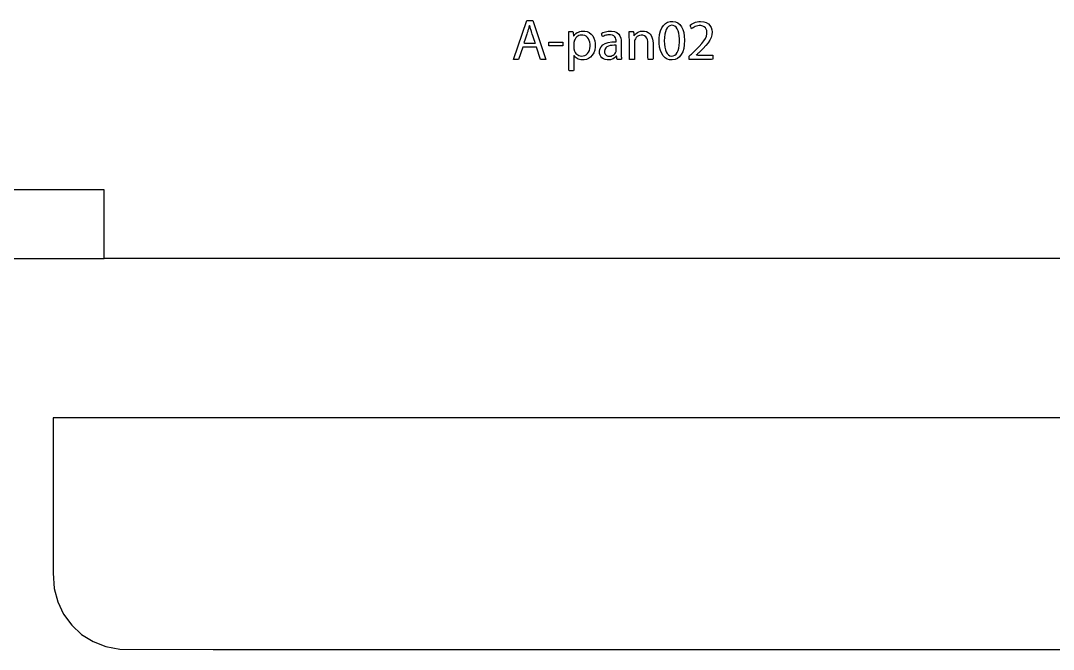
# Model space of a CAD drawing. Header units: metres. Extents: x 0 to 728, y 1000 to 1425.
# Drawn here: x 185.3 to 242.3, y 1167.9 to 1202.6 of the extents above; entities that cross this region are included whole.
import ezdxf

# ---------------------------------------------------------------- set-up
doc = ezdxf.new("R2010")
doc.units = ezdxf.units.M

msp = doc.modelspace()

# ---------------------------------------------------------------- linework, layer by layer
at = {"layer": 'COMPONENT1'}
for p, q in [((189.9, 1193.299), (169.9, 1193.299)), ((189.9, 1189.499), (189.9, 1193.299)), ((169.9, 1189.499), (189.9, 1189.499)), ((246.402, 1189.499), (189.9, 1189.499)), ((187.083, 1180.699), (187.083, 1179.626)), ((261.083, 1180.699), (187.083, 1180.699)), ((187.083, 1179.626), (187.083, 1178.552)), ((187.083, 1178.552), (187.083, 1177.479)), ((187.083, 1177.479), (187.083, 1176.406)), ((187.083, 1176.406), (187.083, 1175.333)), ((187.083, 1175.333), (187.083, 1174.26)), ((187.083, 1174.26), (187.083, 1173.186)), ((187.083, 1173.186), (187.083, 1172.113)), ((187.083, 1172.113), (187.133, 1171.265)), ((187.133, 1171.265), (187.328, 1170.519)), ((187.328, 1170.519), (187.655, 1169.836)), ((187.655, 1169.836), (188.1, 1169.233)), ((188.1, 1169.233), (188.649, 1168.724)), ((188.649, 1168.724), (189.286, 1168.324)), ((189.286, 1168.324), (189.995, 1168.048)), ((189.995, 1168.048), (190.763, 1167.911)), ((190.763, 1167.911), (195.913, 1167.899)), ((195.913, 1167.899), (203.961, 1167.899)), ((203.961, 1167.899), (212.01, 1167.899)), ((212.01, 1167.899), (220.059, 1167.899)), ((220.059, 1167.899), (228.108, 1167.899)), ((228.108, 1167.899), (236.157, 1167.899)), ((236.157, 1167.899), (244.205, 1167.899))]:
    msp.add_line(p, q, dxfattribs=at)
at = {"layer": 'COMPONENT5'}
for p, q in [((212.499, 1200.499), (213.23, 1202.64)), ((213.23, 1202.64), (213.56, 1202.64)), ((213.34, 1202.232), (213.327, 1202.184)), ((213.352, 1202.279), (213.34, 1202.232)), ((213.364, 1202.326), (213.352, 1202.279)), ((213.392, 1202.38), (213.364, 1202.326)), ((213.404, 1202.334), (213.392, 1202.38)), ((213.416, 1202.288), (213.404, 1202.334)), ((213.428, 1202.241), (213.416, 1202.288)), ((213.441, 1202.194), (213.428, 1202.241)), ((213.56, 1202.64), (214.29, 1200.499)), ((220.619, 1202.068), (220.69, 1202.234)), ((220.69, 1202.234), (220.781, 1202.37)), ((220.781, 1202.37), (220.889, 1202.475)), ((220.889, 1202.475), (221.013, 1202.548)), ((220.994, 1202.246), (220.936, 1202.15)), ((221.062, 1202.317), (220.994, 1202.246)), ((221.013, 1202.548), (221.151, 1202.589)), ((221.138, 1202.362), (221.062, 1202.317)), ((221.221, 1202.382), (221.138, 1202.362)), ((221.151, 1202.589), (221.301, 1202.597)), ((221.319, 1202.374), (221.221, 1202.382)), ((221.301, 1202.597), (221.446, 1202.572)), ((221.407, 1202.339), (221.319, 1202.374)), ((221.482, 1202.277), (221.407, 1202.339)), ((221.446, 1202.572), (221.574, 1202.514)), ((221.543, 1202.191), (221.482, 1202.277)), ((221.574, 1202.514), (221.684, 1202.425)), ((221.684, 1202.425), (221.776, 1202.306)), ((221.776, 1202.306), (221.849, 1202.158)), ((222.256, 1202.381), (222.324, 1202.443)), ((222.267, 1202.356), (222.256, 1202.381)), ((222.284, 1202.32), (222.267, 1202.356)), ((222.302, 1202.279), (222.284, 1202.32)), ((222.32, 1202.24), (222.302, 1202.279)), ((222.341, 1202.193), (222.32, 1202.24)), ((222.324, 1202.443), (222.395, 1202.486)), ((222.42, 1202.25), (222.372, 1202.216)), ((222.395, 1202.486), (222.472, 1202.523)), ((222.474, 1202.283), (222.42, 1202.25)), ((222.472, 1202.523), (222.555, 1202.555)), ((222.535, 1202.313), (222.474, 1202.283)), ((222.601, 1202.338), (222.535, 1202.313)), ((222.555, 1202.555), (222.644, 1202.578)), ((222.671, 1202.356), (222.601, 1202.338)), ((222.644, 1202.578), (222.737, 1202.593)), ((222.746, 1202.366), (222.671, 1202.356)), ((222.737, 1202.593), (222.834, 1202.598)), ((222.85, 1202.363), (222.746, 1202.366)), ((222.834, 1202.598), (223.005, 1202.581)), ((222.954, 1202.34), (222.85, 1202.363)), ((223.036, 1202.3), (222.954, 1202.34)), ((223.005, 1202.581), (223.148, 1202.534)), ((223.098, 1202.244), (223.036, 1202.3)), ((223.143, 1202.175), (223.098, 1202.244)), ((223.148, 1202.534), (223.263, 1202.46)), ((223.263, 1202.46), (223.351, 1202.367)), ((223.351, 1202.367), (223.413, 1202.258)), ((223.413, 1202.258), (223.451, 1202.139)), ((213.16, 1201.67), (213.123, 1201.56)), ((213.198, 1201.782), (213.16, 1201.67)), ((213.232, 1201.885), (213.198, 1201.782)), ((213.259, 1201.964), (213.232, 1201.885)), ((213.273, 1202.005), (213.259, 1201.964)), ((213.285, 1202.04), (213.273, 1202.005)), ((213.3, 1202.088), (213.285, 1202.04)), ((213.314, 1202.136), (213.3, 1202.088)), ((213.327, 1202.184), (213.314, 1202.136)), ((213.455, 1202.146), (213.441, 1202.194)), ((213.47, 1202.097), (213.455, 1202.146)), ((213.485, 1202.047), (213.47, 1202.097)), ((213.5, 1202.004), (213.485, 1202.047)), ((213.511, 1201.971), (213.5, 1202.004)), ((213.536, 1201.898), (213.511, 1201.971)), ((213.571, 1201.799), (213.536, 1201.898)), ((213.609, 1201.687), (213.571, 1201.799)), ((213.647, 1201.577), (213.609, 1201.687)), ((215.547, 1202.032), (215.582, 1202.036)), ((215.55, 1201.977), (215.547, 1202.032)), ((215.552, 1201.92), (215.55, 1201.977)), ((215.554, 1201.862), (215.552, 1201.92)), ((215.556, 1201.802), (215.554, 1201.862)), ((215.557, 1201.739), (215.556, 1201.802)), ((215.559, 1201.674), (215.557, 1201.739)), ((215.559, 1201.606), (215.559, 1201.674)), ((215.582, 1202.036), (215.62, 1202.036)), ((215.62, 1202.036), (215.665, 1202.036)), ((215.665, 1202.036), (215.71, 1202.036)), ((215.71, 1202.036), (215.751, 1202.036)), ((215.751, 1202.036), (215.781, 1202.036)), ((215.781, 1202.036), (215.797, 1202.002)), ((215.797, 1202.002), (215.799, 1201.962)), ((215.799, 1201.962), (215.802, 1201.915)), ((215.802, 1201.915), (215.805, 1201.866)), ((215.805, 1201.866), (215.808, 1201.823)), ((215.808, 1201.823), (215.81, 1201.79)), ((215.81, 1201.79), (215.846, 1201.818)), ((215.846, 1201.818), (215.895, 1201.878)), ((215.895, 1201.878), (215.951, 1201.931)), ((215.945, 1201.685), (215.903, 1201.624)), ((215.995, 1201.737), (215.945, 1201.685)), ((215.951, 1201.931), (216.013, 1201.976)), ((216.051, 1201.779), (215.995, 1201.737)), ((216.013, 1201.976), (216.081, 1202.012)), ((216.113, 1201.812), (216.051, 1201.779)), ((216.081, 1202.012), (216.156, 1202.04)), ((216.179, 1201.834), (216.113, 1201.812)), ((216.156, 1202.04), (216.238, 1202.058)), ((216.248, 1201.845), (216.179, 1201.834)), ((216.238, 1202.058), (216.325, 1202.067)), ((216.338, 1201.842), (216.248, 1201.845)), ((216.325, 1202.067), (216.443, 1202.063)), ((216.433, 1201.818), (216.338, 1201.842)), ((216.517, 1201.774), (216.433, 1201.818)), ((216.443, 1202.063), (216.571, 1202.033)), ((216.587, 1201.712), (216.517, 1201.774)), ((216.571, 1202.033), (216.687, 1201.977)), ((216.644, 1201.636), (216.587, 1201.712)), ((216.687, 1201.977), (216.789, 1201.897)), ((216.789, 1201.897), (216.875, 1201.795)), ((216.875, 1201.795), (216.943, 1201.673)), ((216.943, 1201.673), (216.99, 1201.532)), ((217.361, 1201.912), (217.377, 1201.949)), ((217.372, 1201.879), (217.361, 1201.912)), ((217.385, 1201.841), (217.372, 1201.879)), ((217.377, 1201.949), (217.437, 1201.979)), ((217.398, 1201.803), (217.385, 1201.841)), ((217.409, 1201.771), (217.398, 1201.803)), ((217.437, 1201.76), (217.409, 1201.771)), ((217.437, 1201.979), (217.502, 1202.006)), ((217.486, 1201.787), (217.437, 1201.76)), ((217.54, 1201.81), (217.486, 1201.787)), ((217.502, 1202.006), (217.572, 1202.028)), ((217.596, 1201.83), (217.54, 1201.81)), ((217.572, 1202.028), (217.646, 1202.046)), ((217.655, 1201.844), (217.596, 1201.83)), ((217.646, 1202.046), (217.724, 1202.059)), ((217.715, 1201.855), (217.655, 1201.844)), ((217.777, 1201.86), (217.715, 1201.855)), ((217.724, 1202.059), (217.804, 1202.066)), ((217.857, 1201.861), (217.777, 1201.86)), ((217.804, 1202.066), (217.916, 1202.067)), ((217.964, 1201.843), (217.857, 1201.861)), ((217.916, 1202.067), (218.082, 1202.039)), ((218.044, 1201.804), (217.964, 1201.843)), ((218.101, 1201.75), (218.044, 1201.804)), ((218.082, 1202.039), (218.212, 1201.981)), ((218.137, 1201.688), (218.101, 1201.75)), ((218.158, 1201.622), (218.137, 1201.688)), ((218.212, 1201.981), (218.308, 1201.897)), ((218.308, 1201.897), (218.376, 1201.794)), ((218.376, 1201.794), (218.419, 1201.678)), ((218.419, 1201.678), (218.441, 1201.552)), ((218.886, 1201.998), (218.886, 1202.036)), ((218.886, 1202.036), (218.954, 1202.036)), ((218.89, 1201.941), (218.886, 1201.998)), ((218.892, 1201.882), (218.89, 1201.941)), ((218.894, 1201.821), (218.892, 1201.882)), ((218.896, 1201.758), (218.894, 1201.821)), ((218.896, 1201.691), (218.896, 1201.758)), ((218.897, 1201.62), (218.896, 1201.691)), ((218.954, 1202.036), (219.008, 1202.036)), ((219.008, 1202.036), (219.062, 1202.036)), ((219.062, 1202.036), (219.106, 1202.036)), ((219.106, 1202.036), (219.132, 1202.029)), ((219.132, 1202.029), (219.134, 1201.997)), ((219.134, 1201.997), (219.137, 1201.947)), ((219.137, 1201.947), (219.141, 1201.89)), ((219.141, 1201.89), (219.144, 1201.837)), ((219.144, 1201.837), (219.147, 1201.798)), ((219.147, 1201.798), (219.211, 1201.867)), ((219.211, 1201.867), (219.27, 1201.926)), ((219.28, 1201.703), (219.236, 1201.643)), ((219.27, 1201.926), (219.341, 1201.979)), ((219.334, 1201.755), (219.28, 1201.703)), ((219.396, 1201.796), (219.334, 1201.755)), ((219.341, 1201.979), (219.424, 1202.022)), ((219.466, 1201.825), (219.396, 1201.796)), ((219.424, 1202.022), (219.519, 1202.052)), ((219.543, 1201.838), (219.466, 1201.825)), ((219.519, 1202.052), (219.624, 1202.067)), ((219.644, 1201.833), (219.543, 1201.838)), ((219.624, 1202.067), (219.729, 1202.064)), ((219.737, 1201.803), (219.644, 1201.833)), ((219.729, 1202.064), (219.837, 1202.04)), ((219.809, 1201.751), (219.737, 1201.803)), ((219.862, 1201.68), (219.809, 1201.751)), ((219.837, 1202.04), (219.945, 1201.99)), ((219.899, 1201.593), (219.862, 1201.68)), ((219.945, 1201.99), (220.045, 1201.907)), ((220.045, 1201.907), (220.128, 1201.788)), ((220.128, 1201.788), (220.184, 1201.625)), ((220.544, 1201.648), (220.57, 1201.873)), ((220.545, 1201.404), (220.544, 1201.648)), ((220.57, 1201.873), (220.619, 1202.068)), ((220.832, 1201.715), (220.824, 1201.522)), ((220.854, 1201.884), (220.832, 1201.715)), ((220.889, 1202.029), (220.854, 1201.884)), ((220.936, 1202.15), (220.889, 1202.029)), ((221.591, 1202.081), (221.543, 1202.191)), ((221.626, 1201.95), (221.591, 1202.081)), ((221.649, 1201.8), (221.626, 1201.95)), ((221.661, 1201.631), (221.649, 1201.8)), ((221.849, 1202.158), (221.902, 1201.982)), ((221.902, 1201.982), (221.934, 1201.781)), ((221.934, 1201.781), (221.945, 1201.554)), ((222.372, 1202.216), (222.341, 1202.193)), ((223.014, 1201.515), (223.101, 1201.65)), ((223.101, 1201.65), (223.157, 1201.78)), ((223.171, 1202.097), (223.143, 1202.175)), ((223.157, 1201.78), (223.184, 1201.908)), ((223.184, 1202.013), (223.171, 1202.097)), ((223.184, 1201.908), (223.184, 1202.013)), ((223.412, 1201.713), (223.34, 1201.564)), ((223.454, 1201.864), (223.412, 1201.713)), ((223.451, 1202.139), (223.465, 1202.016)), ((223.465, 1202.016), (223.454, 1201.864)), ((213.007, 1201.173), (212.785, 1200.499)), ((213.766, 1201.173), (213.007, 1201.173)), ((213.091, 1201.468), (213.07, 1201.406)), ((213.07, 1201.406), (213.1, 1201.388)), ((213.123, 1201.56), (213.091, 1201.468)), ((213.1, 1201.388), (213.177, 1201.388)), ((213.177, 1201.388), (213.281, 1201.388)), ((213.281, 1201.388), (213.398, 1201.388)), ((213.398, 1201.388), (213.514, 1201.388)), ((213.514, 1201.388), (213.615, 1201.388)), ((213.615, 1201.388), (213.685, 1201.388)), ((213.68, 1201.481), (213.647, 1201.577)), ((213.703, 1201.414), (213.68, 1201.481)), ((213.685, 1201.388), (213.712, 1201.388)), ((213.712, 1201.388), (213.703, 1201.414)), ((213.995, 1200.499), (213.766, 1201.173)), ((214.448, 1201.255), (214.448, 1201.458)), ((214.448, 1201.458), (215.233, 1201.458)), ((215.233, 1201.255), (214.448, 1201.255)), ((215.233, 1201.458), (215.233, 1201.255)), ((215.56, 1201.534), (215.559, 1201.606)), ((215.56, 1201.464), (215.56, 1201.534)), ((215.56, 1201.279), (215.56, 1201.464)), ((215.56, 1201.017), (215.56, 1201.279)), ((215.837, 1201.416), (215.836, 1201.377)), ((215.836, 1201.377), (215.836, 1201.346)), ((215.836, 1201.346), (215.836, 1201.303)), ((215.836, 1201.303), (215.836, 1201.255)), ((215.836, 1201.255), (215.836, 1201.207)), ((215.836, 1201.207), (215.836, 1201.165)), ((215.836, 1201.165), (215.836, 1201.125)), ((215.836, 1201.125), (215.837, 1201.095)), ((215.841, 1201.444), (215.837, 1201.416)), ((215.837, 1201.095), (215.839, 1201.066)), ((215.847, 1201.472), (215.841, 1201.444)), ((215.854, 1201.499), (215.847, 1201.472)), ((215.871, 1201.556), (215.854, 1201.499)), ((215.903, 1201.624), (215.871, 1201.556)), ((216.687, 1201.547), (216.644, 1201.636)), ((216.717, 1201.448), (216.687, 1201.547)), ((216.69, 1200.995), (216.719, 1201.103)), ((216.733, 1201.341), (216.717, 1201.448)), ((216.719, 1201.103), (216.733, 1201.223)), ((216.733, 1201.223), (216.733, 1201.341)), ((217.014, 1201.191), (216.984, 1201.011)), ((216.99, 1201.532), (217.014, 1201.374)), ((217.014, 1201.374), (217.014, 1201.191)), ((217.271, 1201.071), (217.333, 1201.194)), ((217.333, 1201.194), (217.432, 1201.295)), ((217.432, 1201.295), (217.566, 1201.375)), ((217.592, 1201.129), (217.546, 1201.053)), ((217.566, 1201.375), (217.734, 1201.432)), ((217.66, 1201.186), (217.592, 1201.129)), ((217.745, 1201.229), (217.66, 1201.186)), ((217.734, 1201.432), (217.936, 1201.467)), ((217.844, 1201.257), (217.745, 1201.229)), ((217.951, 1201.275), (217.844, 1201.257)), ((217.936, 1201.467), (218.17, 1201.477)), ((218.063, 1201.283), (217.951, 1201.275)), ((218.176, 1201.284), (218.063, 1201.283)), ((218.168, 1201.558), (218.158, 1201.622)), ((218.17, 1201.507), (218.168, 1201.558)), ((218.17, 1201.477), (218.17, 1201.507)), ((218.176, 1201.244), (218.176, 1201.284)), ((218.176, 1201.203), (218.176, 1201.244)), ((218.176, 1201.155), (218.176, 1201.203)), ((218.176, 1201.107), (218.176, 1201.155)), ((218.176, 1201.064), (218.176, 1201.107)), ((218.441, 1201.552), (218.446, 1201.442)), ((218.446, 1201.442), (218.446, 1201.403)), ((218.446, 1201.403), (218.446, 1201.318)), ((218.446, 1201.318), (218.446, 1201.207)), ((218.446, 1201.207), (218.446, 1201.087)), ((218.446, 1201.087), (218.446, 1200.978)), ((218.897, 1201.552), (218.897, 1201.62)), ((218.897, 1201.378), (218.897, 1201.552)), ((218.897, 1201.143), (218.897, 1201.378)), ((218.897, 1200.894), (218.897, 1201.143)), ((219.178, 1201.466), (219.176, 1201.423)), ((219.176, 1201.423), (219.176, 1201.367)), ((219.176, 1201.367), (219.176, 1201.224)), ((219.176, 1201.224), (219.176, 1201.03)), ((219.183, 1201.506), (219.178, 1201.466)), ((219.191, 1201.543), (219.183, 1201.506)), ((219.203, 1201.577), (219.191, 1201.543)), ((219.236, 1201.643), (219.203, 1201.577)), ((219.919, 1201.493), (219.899, 1201.593)), ((219.926, 1201.385), (219.919, 1201.493)), ((219.926, 1201.331), (219.926, 1201.385)), ((219.926, 1201.194), (219.926, 1201.331)), ((219.926, 1201.008), (219.926, 1201.194)), ((220.184, 1201.625), (220.205, 1201.414)), ((220.205, 1201.414), (220.205, 1201.358)), ((220.205, 1201.358), (220.205, 1201.216)), ((220.205, 1201.216), (220.205, 1201.025)), ((220.571, 1201.183), (220.545, 1201.404)), ((220.617, 1200.99), (220.571, 1201.183)), ((220.824, 1201.522), (220.831, 1201.337)), ((220.831, 1201.337), (220.852, 1201.173)), ((220.852, 1201.173), (220.886, 1201.032)), ((221.588, 1200.985), (221.624, 1201.119)), ((221.624, 1201.119), (221.649, 1201.273)), ((221.649, 1201.273), (221.661, 1201.447)), ((221.661, 1201.447), (221.661, 1201.631)), ((221.899, 1201.1), (221.844, 1200.916)), ((221.933, 1201.312), (221.899, 1201.1)), ((221.945, 1201.554), (221.933, 1201.312)), ((222.567, 1201.027), (222.748, 1201.208)), ((222.748, 1201.208), (222.897, 1201.369)), ((222.973, 1201.107), (222.806, 1200.94)), ((222.897, 1201.369), (223.014, 1201.515)), ((223.119, 1201.264), (222.973, 1201.107)), ((223.242, 1201.416), (223.119, 1201.264)), ((223.34, 1201.564), (223.242, 1201.416)), ((215.56, 1200.715), (215.56, 1201.017)), ((215.56, 1200.412), (215.56, 1200.715)), ((215.842, 1200.706), (215.836, 1200.652)), ((215.836, 1200.652), (215.836, 1200.547)), ((215.836, 1200.547), (215.836, 1200.409)), ((215.839, 1201.066), (215.842, 1201.039)), ((215.842, 1201.039), (215.848, 1201.012)), ((215.867, 1200.669), (215.842, 1200.706)), ((215.848, 1201.012), (215.869, 1200.951)), ((215.91, 1200.62), (215.867, 1200.669)), ((215.869, 1200.951), (215.901, 1200.888)), ((215.901, 1200.888), (215.942, 1200.832)), ((215.959, 1200.576), (215.91, 1200.62)), ((215.942, 1200.832), (215.991, 1200.784)), ((216.015, 1200.54), (215.959, 1200.576)), ((215.991, 1200.784), (216.047, 1200.744)), ((216.076, 1200.51), (216.015, 1200.54)), ((216.047, 1200.744), (216.109, 1200.713)), ((216.142, 1200.487), (216.076, 1200.51)), ((216.109, 1200.713), (216.176, 1200.693)), ((216.176, 1200.693), (216.247, 1200.684)), ((216.247, 1200.684), (216.343, 1200.689)), ((216.343, 1200.689), (216.438, 1200.714)), ((216.438, 1200.714), (216.52, 1200.759)), ((216.52, 1200.759), (216.59, 1200.822)), ((216.646, 1200.548), (216.523, 1200.496)), ((216.59, 1200.822), (216.647, 1200.901)), ((216.756, 1200.626), (216.646, 1200.548)), ((216.647, 1200.901), (216.69, 1200.995)), ((216.852, 1200.729), (216.756, 1200.626)), ((216.929, 1200.857), (216.852, 1200.729)), ((216.984, 1201.011), (216.929, 1200.857)), ((217.246, 1200.928), (217.271, 1201.071)), ((217.252, 1200.826), (217.246, 1200.928)), ((217.278, 1200.737), (217.252, 1200.826)), ((217.321, 1200.654), (217.278, 1200.737)), ((217.383, 1200.582), (217.321, 1200.654)), ((217.464, 1200.524), (217.383, 1200.582)), ((217.562, 1200.484), (217.464, 1200.524)), ((217.546, 1201.053), (217.526, 1200.959)), ((217.526, 1200.959), (217.528, 1200.886)), ((217.528, 1200.886), (217.541, 1200.831)), ((217.541, 1200.831), (217.563, 1200.784)), ((217.563, 1200.784), (217.593, 1200.745)), ((217.593, 1200.745), (217.629, 1200.715)), ((217.629, 1200.715), (217.67, 1200.692)), ((217.67, 1200.692), (217.716, 1200.678)), ((217.716, 1200.678), (217.765, 1200.671)), ((217.765, 1200.671), (217.829, 1200.673)), ((217.829, 1200.673), (217.896, 1200.684)), ((217.896, 1200.684), (217.956, 1200.705)), ((218.01, 1200.538), (217.941, 1200.506)), ((217.956, 1200.705), (218.01, 1200.734)), ((218.01, 1200.734), (218.056, 1200.769)), ((218.072, 1200.578), (218.01, 1200.538)), ((218.056, 1200.769), (218.096, 1200.809)), ((218.125, 1200.623), (218.072, 1200.578)), ((218.096, 1200.809), (218.128, 1200.853)), ((218.169, 1200.671), (218.125, 1200.623)), ((218.128, 1200.853), (218.152, 1200.899)), ((218.152, 1200.899), (218.165, 1200.933)), ((218.165, 1200.933), (218.172, 1200.967)), ((218.197, 1200.673), (218.169, 1200.671)), ((218.172, 1200.967), (218.175, 1200.999)), ((218.175, 1200.999), (218.176, 1201.032)), ((218.176, 1201.032), (218.176, 1201.064)), ((218.201, 1200.641), (218.197, 1200.673)), ((218.206, 1200.602), (218.201, 1200.641)), ((218.21, 1200.562), (218.206, 1200.602)), ((218.214, 1200.527), (218.21, 1200.562)), ((218.239, 1200.499), (218.214, 1200.527)), ((218.446, 1200.978), (218.446, 1200.898)), ((218.446, 1200.898), (218.446, 1200.868)), ((218.446, 1200.868), (218.446, 1200.812)), ((218.446, 1200.812), (218.448, 1200.757)), ((218.448, 1200.757), (218.45, 1200.703)), ((218.45, 1200.703), (218.453, 1200.65)), ((218.453, 1200.65), (218.457, 1200.6)), ((218.457, 1200.6), (218.461, 1200.551)), ((218.461, 1200.551), (218.467, 1200.505)), ((218.897, 1200.674), (218.897, 1200.894)), ((218.897, 1200.531), (218.897, 1200.674)), ((218.899, 1200.499), (218.897, 1200.531)), ((219.176, 1200.525), (219.174, 1200.499)), ((219.176, 1201.03), (219.176, 1200.825)), ((219.176, 1200.825), (219.176, 1200.644)), ((219.176, 1200.644), (219.176, 1200.525)), ((219.926, 1200.811), (219.926, 1201.008)), ((219.926, 1200.638), (219.926, 1200.811)), ((219.928, 1200.499), (219.926, 1200.638)), ((220.205, 1200.525), (220.203, 1200.499)), ((220.205, 1201.025), (220.205, 1200.821)), ((220.205, 1200.821), (220.205, 1200.642)), ((220.205, 1200.642), (220.205, 1200.525)), ((220.684, 1200.826), (220.617, 1200.99)), ((220.769, 1200.692), (220.684, 1200.826)), ((220.871, 1200.587), (220.769, 1200.692)), ((220.989, 1200.515), (220.871, 1200.587)), ((220.886, 1201.032), (220.932, 1200.913)), ((220.932, 1200.913), (220.989, 1200.818)), ((220.989, 1200.818), (221.057, 1200.747)), ((221.12, 1200.474), (220.989, 1200.515)), ((221.057, 1200.747), (221.134, 1200.701)), ((221.134, 1200.701), (221.22, 1200.681)), ((221.22, 1200.681), (221.316, 1200.688)), ((221.316, 1200.688), (221.403, 1200.724)), ((221.403, 1200.724), (221.477, 1200.786)), ((221.555, 1200.549), (221.42, 1200.491)), ((221.477, 1200.786), (221.539, 1200.874)), ((221.539, 1200.874), (221.588, 1200.985)), ((221.671, 1200.64), (221.555, 1200.549)), ((221.767, 1200.763), (221.671, 1200.64)), ((221.844, 1200.916), (221.767, 1200.763)), ((222.198, 1200.671), (222.235, 1200.706)), ((222.198, 1200.634), (222.198, 1200.671)), ((222.198, 1200.6), (222.198, 1200.634)), ((222.198, 1200.565), (222.198, 1200.6)), ((222.198, 1200.532), (222.198, 1200.565)), ((222.198, 1200.499), (222.198, 1200.532)), ((222.235, 1200.706), (222.276, 1200.746)), ((222.276, 1200.746), (222.321, 1200.79)), ((222.321, 1200.79), (222.365, 1200.832)), ((222.365, 1200.832), (222.399, 1200.865)), ((222.399, 1200.865), (222.567, 1201.027)), ((222.609, 1200.753), (222.592, 1200.734)), ((222.636, 1200.778), (222.609, 1200.753)), ((222.609, 1200.753), (222.688, 1200.731)), ((222.668, 1200.809), (222.636, 1200.778)), ((222.702, 1200.841), (222.668, 1200.809)), ((222.688, 1200.731), (222.84, 1200.731)), ((222.731, 1200.868), (222.702, 1200.841)), ((222.75, 1200.886), (222.731, 1200.868)), ((222.806, 1200.94), (222.75, 1200.886)), ((222.84, 1200.731), (223.027, 1200.731)), ((223.027, 1200.731), (223.217, 1200.731)), ((223.217, 1200.731), (223.382, 1200.731)), ((223.382, 1200.731), (223.491, 1200.731)), ((223.516, 1200.508), (223.426, 1200.499)), ((223.491, 1200.731), (223.516, 1200.73)), ((223.516, 1200.73), (223.516, 1200.675)), ((223.516, 1200.675), (223.516, 1200.629)), ((223.516, 1200.629), (223.516, 1200.581)), ((223.516, 1200.581), (223.516, 1200.538)), ((223.516, 1200.538), (223.516, 1200.508)), ((212.785, 1200.499), (212.499, 1200.499)), ((214.29, 1200.499), (213.995, 1200.499)), ((215.56, 1200.145), (215.56, 1200.412)), ((215.56, 1199.952), (215.56, 1200.145)), ((215.57, 1199.87), (215.56, 1199.952)), ((215.836, 1200.409), (215.836, 1200.256)), ((215.836, 1200.256), (215.836, 1200.106)), ((215.836, 1200.106), (215.836, 1199.98)), ((215.836, 1199.98), (215.836, 1199.895)), ((216.211, 1200.472), (216.142, 1200.487)), ((216.284, 1200.465), (216.211, 1200.472)), ((216.394, 1200.468), (216.284, 1200.465)), ((216.523, 1200.496), (216.394, 1200.468)), ((217.679, 1200.465), (217.562, 1200.484)), ((217.78, 1200.467), (217.679, 1200.465)), ((217.864, 1200.482), (217.78, 1200.467)), ((217.941, 1200.506), (217.864, 1200.482)), ((218.278, 1200.499), (218.239, 1200.499)), ((218.328, 1200.499), (218.278, 1200.499)), ((218.38, 1200.499), (218.328, 1200.499)), ((218.426, 1200.499), (218.38, 1200.499)), ((218.467, 1200.505), (218.426, 1200.499)), ((218.926, 1200.499), (218.899, 1200.499)), ((218.975, 1200.499), (218.926, 1200.499)), ((219.036, 1200.499), (218.975, 1200.499)), ((219.097, 1200.499), (219.036, 1200.499)), ((219.147, 1200.499), (219.097, 1200.499)), ((219.174, 1200.499), (219.147, 1200.499)), ((219.955, 1200.499), (219.928, 1200.499)), ((220.004, 1200.499), (219.955, 1200.499)), ((220.065, 1200.499), (220.004, 1200.499)), ((220.126, 1200.499), (220.065, 1200.499)), ((220.176, 1200.499), (220.126, 1200.499)), ((220.203, 1200.499), (220.176, 1200.499)), ((221.268, 1200.465), (221.12, 1200.474)), ((221.42, 1200.491), (221.268, 1200.465)), ((222.269, 1200.499), (222.198, 1200.499)), ((222.451, 1200.499), (222.269, 1200.499)), ((222.701, 1200.499), (222.451, 1200.499)), ((222.975, 1200.499), (222.701, 1200.499)), ((223.232, 1200.499), (222.975, 1200.499)), ((223.426, 1200.499), (223.232, 1200.499)), ((215.599, 1199.87), (215.57, 1199.87)), ((215.642, 1199.87), (215.599, 1199.87)), ((215.692, 1199.87), (215.642, 1199.87)), ((215.742, 1199.87), (215.692, 1199.87)), ((215.787, 1199.87), (215.742, 1199.87)), ((215.82, 1199.87), (215.787, 1199.87)), ((215.836, 1199.895), (215.82, 1199.87))]:
    msp.add_line(p, q, dxfattribs=at)

doc.saveas('drawing.dxf')
